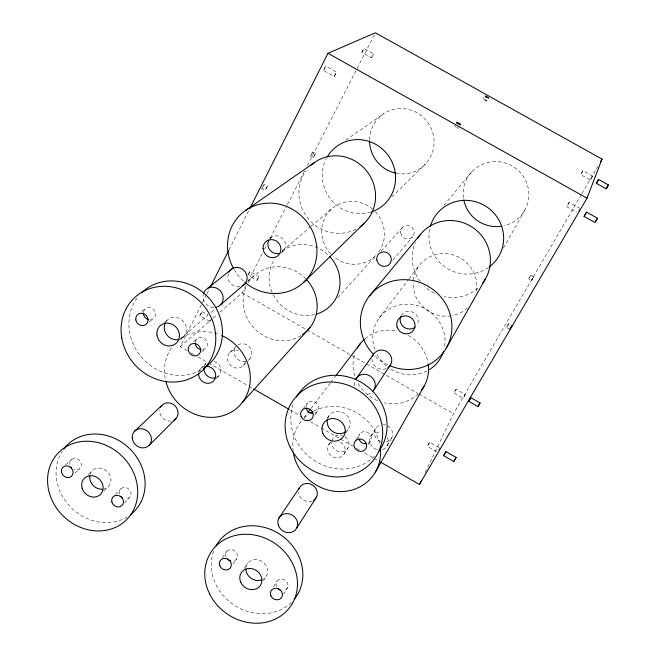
<?xml version="1.0" encoding="UTF-8"?>
<svg xmlns="http://www.w3.org/2000/svg" width="656" height="656" viewBox="0 0 656 656"><rect width="100%" height="100%" fill="white"/><g stroke="black" fill="none" stroke-linecap="round" stroke-linejoin="round"><path stroke-width="0.49" stroke-dasharray="3.28 2.46" d="M592.753 176.202L582.971 170.699L582.011 172.282L580.724 174.611L590.507 180.08L592.753 176.202L590.515 180.039M487.039 100.975C479.233 94.571 485.957 104.189 487.843 99.523M582.971 170.699L580.724 174.611M256.972 280.358L259.005 276.717L256.972 280.358L248.755 275.668M580.043 208.452L569.162 202.36L566.669 206.706L576.714 212.331M533.697 276.799L530.884 275.126L530.032 276.512L528.728 278.89L531.565 280.497L533.722 276.725L531.565 280.497M261.933 187.969L261.834 188.674L264.958 190.437L267.345 186.329L264.179 184.459L262.367 186.993M530.884 275.126L528.728 278.89M509.072 323.269C504.07 333.847 508.006 320.702 510.663 324.171M465.325 394.543L463.226 398.2L454.018 392.936L455.116 390.943L456.117 389.279L465.325 394.543L463.226 398.2M248.001 274.667L249.969 271.551L259.005 276.717M456.117 389.279L454.018 392.936M436.666 451.664L427.343 446.31L428.589 444.03L429.655 442.275L438.987 447.63M429.655 442.275L427.359 446.31M210.273 319.964L209.764 321.333L210.748 320.308M425.178 472.55L453.46 413.747L581.388 194.455M187.354 350.755L180.269 346.671L206.501 294.577M206.96 293.667L209.264 289.091M229.051 249.788L249.756 208.665M220.022 312.117L242.187 292.847L245.918 285.573M247.779 281.932L262.22 253.749M264.548 249.198L266.41 245.565M270.133 238.292L286.902 205.558M287.369 204.647L304.605 171.003M307.402 165.55L374.469 34.62M483.177 98.826L483.972 97.367M503.406 248.099L524.661 210.437M387.163 445.809L391.591 438.077M581.905 193.577L597.895 166.165M283.531 594.328L287.566 587.596M368.295 444.661L370.353 441.275M370.779 436.379L375.429 428.786M273.445 586.89L277.062 581.052M355.888 439.922L359.603 434.083M263.376 580.74L266.549 575.779M344.228 453.862L348.074 447.859M346.106 432.509L348.836 428.384M244.253 568.424L247.894 563.061M328.623 444.858L331.485 440.643M248.452 274.659L249.969 271.551M232.995 564.119L236.947 558.486M327.09 418.454L329.394 415.232M222.31 557.666L226.919 551.302M569.162 202.36L566.669 206.706M314.839 414.813L317.217 411.615M379.275 317.898L408.368 279.727M408.991 278.915L418.897 265.918M304.146 417.421L307.238 413.362M310.952 408.483L330.124 383.284M330.739 382.473L335.692 375.97M303.228 408.655L307.492 403.161M443.989 205.312L471.951 171.601M392.911 260.145L412.649 236.775M381.136 251.24L402.251 227.722M337.815 297.644L376.257 255.02M124.533 502.865L129.363 497.773M243.253 365.597L247.509 361.218M248.222 360.488L249.641 359.029M115.489 494.378L121.089 488.638M216.218 378.381L218.817 375.79M103.828 491.065L108.117 486.785M391.837 196.907L425.514 163.967M229.698 352.616L236.275 346.22M88.158 474.714L92.562 470.549M200.67 368.59L206.009 363.531M74.858 473.124L79.343 468.974M201.523 352.042L205.631 348.279M65.625 464.792L71.684 459.348M193.577 341.784L197.062 338.709M180.269 346.671L212.372 318.759M213.143 318.094L216.964 314.773M180.589 339.488L183.442 337.045M282.465 250.83L310.534 226.894M311.313 226.222L332.362 208.272M180.121 338.963L207.993 315.151M211.093 312.502L214.963 309.197M248.247 280.752L253.667 276.127M280.981 253.085L283.31 251.092M269.46 238.891L271.863 236.98M164.213 322.531L168.625 319.005M148.92 322.219L153.447 318.701M141.696 311.452L145.525 308.591M345.86 140.04L383.949 113.57M199.867 315.651L202.105 311.633L199.793 315.602L209.83 321.374M261.834 188.674L264.179 184.459M267.295 186.222L264.958 190.437M313.437 157.391L315.528 153.635L312.748 152.061L311.461 153.791L310.657 155.816L313.437 157.391L315.528 153.635M310.657 155.816L312.748 152.061M371.485 57.761L373.649 53.841L364.047 48.487L362.76 50.2L361.891 52.398L371.485 57.761L373.649 53.841M361.891 52.398L364.047 48.487M334.199 76.457L336.602 72.127L325.958 66.166L324.499 68.019L323.547 70.495L334.199 76.457L336.602 72.127M323.547 70.495L325.958 66.166M506.645 327.5L509.031 328.853M242.187 292.847L306.106 329.419M306.992 329.927L365.581 363.457M366.466 363.965L417.954 393.428M418.84 393.936L453.46 413.747M202.105 311.633L207.919 314.97M190.896 352.797L193.561 354.33M197.989 356.88L207.731 362.497M208.616 363.006L248.476 385.974M249.362 386.491L252.904 388.532M290.108 409.967L298.964 415.068M310.477 421.71L320.226 427.318M321.112 427.835L339.71 438.552M340.595 439.061L352.994 446.211M356.536 448.253L360.087 450.295M364.515 452.845L378.684 461.012M488.507 267.451A37.654 36.58 31.7 0 1 445.982 267.64A37.654 36.58 31.7 0 1 429.819 228.395M370.771 212.15A37.548 36.162 54 0 1 331.223 199.891A37.548 36.162 54 0 1 326.319 158.588M314.634 314.601A36.539 34.407 45.8 0 1 273.199 294.7M272.051 292.24A36.539 34.407 45.8 0 1 274.585 259.235M282.26 251.084A36.539 34.407 45.8 0 1 329.017 255.807M426.908 371.009A36.703 34.735 33.1 0 1 389.943 368.59M386.269 365.868A36.703 34.735 33.1 0 1 376.298 353.043M374.92 349.722A36.703 34.735 33.1 0 1 406.253 304.187A36.703 34.735 33.1 0 1 444.374 348.106M387.212 437.56A9.455 8.733 31.8 0 1 381.71 449.786M376.921 449.631A9.455 8.733 31.8 0 1 369.951 438.487A9.455 8.733 31.8 0 1 381.021 432.517M245.336 361.612A9.389 8.635 44.2 0 1 234.709 367.745A9.389 8.635 44.2 0 1 227.64 356.593A9.389 8.635 44.2 0 1 238.259 350.435M369.525 140.056A32.907 32.054 58.2 0 1 403.645 108.642A32.907 32.054 58.2 0 1 433.944 145.288A32.907 32.054 58.2 0 1 397.101 173.414M375.585 255.709A32.111 30.709 47 0 1 333.609 256.619M330.698 253.872A32.111 30.709 47 0 1 329.706 210.789A32.111 30.709 47 0 1 372.51 209.034M375.453 211.822A32.111 30.709 47 0 1 378.717 252.052M467.498 307.844A32.242 30.955 31.8 0 1 451.951 315.692M450.975 315.856A32.242 30.955 31.8 0 1 413.1 282.187M413.264 280.235A32.242 30.955 31.8 0 1 449.729 254.126A32.242 30.955 31.8 0 1 476.281 291.871M463.439 197.784A32.98 32.39 28.3 0 1 490.549 161.95A32.98 32.39 28.3 0 1 528.17 187.936A32.98 32.39 28.3 0 1 503.947 225.771M459.028 127.912A2.501 0.492 28.5 0 1 458.109 127.936M457.601 127.74A2.501 0.492 28.5 0 1 456.461 127.182M455.912 126.854A2.501 0.492 28.5 0 1 455.133 125.599M245.795 361.251A9.258 8.528 44.2 0 1 236.258 357.897A9.258 8.528 44.2 0 1 234.979 348.041M238.021 344.843A9.258 8.528 44.2 0 1 250.174 347.975A9.258 8.528 44.2 0 1 248.509 360.005M387.778 425.908A9.323 8.635 31.7 0 1 392.427 435.969A9.323 8.635 31.7 0 1 383.85 442.242M380.718 441.611A9.323 8.635 31.7 0 1 374.379 432.763A9.323 8.635 31.7 0 1 380.8 424.826M383.153 424.596A9.323 8.635 31.7 0 1 385.539 424.965M355.954 229.174A39.368 37.687 52.7 0 1 308.64 219.104A39.368 37.687 52.7 0 1 306.213 170.56M477.978 288.033A39.499 38.146 32.6 0 1 444.022 296.668M434.395 293.265A39.499 38.146 32.6 0 1 424.391 286.18M420.316 281.604A39.499 38.146 32.6 0 1 415.42 242.564M418.241 393.789A38.442 36.105 33.5 0 1 384.178 402.833M377.569 400.693A38.442 36.105 33.5 0 1 357.413 382.276M354.781 375.962A38.442 36.105 33.5 0 1 354.994 353.354M365.015 338.693A38.442 36.105 33.5 0 1 397.134 331.108M408.401 335.462A38.442 36.105 33.5 0 1 428.048 363.162M300.981 335.683A38.253 35.752 45.4 0 1 255.856 329.968A38.253 35.752 45.4 0 1 246.976 285.106M248.362 282.654A38.253 35.752 45.4 0 1 305.532 278.57M387.762 364.769A46.519 44.141 34.2 0 1 374.502 355.47M243.409 281.022A46.33 43.534 50.3 0 1 234.34 269.895M293.158 451.435A45.059 41.377 34.4 0 1 301.055 421.488M304.163 418.02A45.059 41.377 34.4 0 1 309.189 413.838M314.044 410.935A45.059 41.377 34.4 0 1 379.619 443.415M340.464 442.111A9.012 8.274 34.4 0 1 343.416 455.026A9.012 8.274 34.4 0 1 329.976 454.608A9.012 8.274 34.4 0 1 331.682 441.841M165.164 378.307A44.805 40.902 44.7 0 1 172.011 347.09M181.269 338.234A44.805 40.902 44.7 0 1 219.834 334.749M198.899 371.681A8.963 8.175 44.7 0 1 204.352 366.45M401.169 315.585A9.2 8.741 34.1 0 1 413.436 312.486A9.2 8.741 34.1 0 1 417.159 324.687M345.015 436.642A8.913 8.2 34.3 0 1 348.303 447.417A8.913 8.2 34.3 0 1 338.012 451.312A8.913 8.2 34.3 0 1 331.731 441.677M331.862 440.963A8.913 8.2 34.3 0 1 342.219 435.322M270.108 238.399A9.168 8.626 50.4 0 1 283.171 238.997A9.168 8.626 50.4 0 1 282.187 252.084M214.053 361.489A8.864 8.11 44.7 0 1 220.908 369.828A8.864 8.11 44.7 0 1 215.168 377.897M204.254 366.589A8.864 8.11 44.7 0 1 207.673 362.21M239.793 286.721A10.004 9.307 49.5 0 1 230.313 282.998A10.004 9.307 49.5 0 1 228.591 272.986M386.417 368.5A10.045 9.446 34.6 0 1 372.075 359.504M312.322 500.963A9.709 8.807 34.7 0 1 298.513 492.213M171.159 421.07A9.651 8.7 44.4 0 1 159.736 410.164M370.427 393.272A10.578 9.873 34.9 0 1 366.212 394.477M354.789 385.933A10.578 9.873 34.9 0 1 354.798 381.571M213.758 307.557A10.529 9.717 49 0 1 203.196 294.651M119.581 494.001A6.166 5.445 42.7 0 1 124.312 487.416A6.166 5.445 42.7 0 1 131.069 493.615A6.166 5.445 42.7 0 1 124.919 498.904M69.839 464.563A6.166 5.42 45.3 0 1 75.383 458.38A6.166 5.42 45.3 0 1 81.254 465.76A6.166 5.42 45.3 0 1 73.661 469.376M127.362 516.862A47.158 41.549 44 0 1 70.971 507.465A47.158 41.549 44 0 1 62.164 451.295M90.134 474.518A11.242 9.906 44 0 1 107.584 471.877A11.242 9.906 44 0 1 103.984 488.966M276.586 586.694A6.224 5.519 33.6 0 1 280.022 579.215A6.224 5.519 33.6 0 1 287.869 584.102A6.224 5.519 33.6 0 1 282.785 590.556M226.066 556.862A6.199 5.502 36.6 0 1 229.994 549.671A6.199 5.502 36.6 0 1 237.48 555.042A6.199 5.502 36.6 0 1 231.986 561.11M291.338 602.405A47.486 42.14 35.1 0 1 233.643 604.783A47.486 42.14 35.1 0 1 214.028 550.187M245.992 567.366A11.324 10.045 35.1 0 1 262.425 561.733A11.324 10.045 35.1 0 1 263.261 579.141M195.299 341.924A6.421 5.879 46.6 0 1 202.179 337.471A6.421 5.879 46.6 0 1 207.468 344.646A6.421 5.879 46.6 0 1 200.941 349.591M143.574 311.657A6.421 5.847 50.1 0 1 150.281 307.607A6.421 5.847 50.1 0 1 155.579 314.372A6.421 5.847 50.1 0 1 149.97 319.833M200.826 370.164A49.102 44.846 48.4 0 1 141.983 357.782A49.102 44.846 48.4 0 1 137.235 297.881M166.222 321.333A11.71 10.693 48.4 0 1 183.721 321.809A11.71 10.693 48.4 0 1 180.671 338.906M358.676 437.675A6.47 5.97 32.9 0 1 363.867 431.582A6.47 5.97 32.9 0 1 371.058 436.404A6.47 5.97 32.9 0 1 367.36 443.497M306.106 406.589A6.445 5.953 37.5 0 1 311.608 401.251A6.445 5.953 37.5 0 1 318.357 406.064A6.445 5.953 37.5 0 1 315.192 413.059M374.519 456.248A49.372 45.592 35.2 0 1 313.732 460.135A49.372 45.592 35.2 0 1 293.937 402.276M327.746 418.208A11.775 10.873 35.2 0 1 344.712 413.469A11.775 10.873 35.2 0 1 346.696 431.033M400.734 232.929A6.896 6.65 41.6 0 0 411.624 237.718A6.896 6.65 41.6 0 0 410.016 226.074A6.896 6.65 41.6 0 0 400.734 232.929"/><path stroke-width="0.98" d="M480.077 402.956L477.978 406.63L468.794 401.251L470.852 397.692L480.077 402.956L478.659 405.277M477.978 406.63L478.372 405.802M456.133 457.462L453.813 461.521L443.62 455.666L445.465 452.312L445.941 451.615L456.133 457.462L454.28 460.537M453.813 461.521L454.026 461.029M380.455 462.029L419.43 484.489L587.005 198.178L602.019 159.088L375.404 32.8L327.984 53.292L249.756 208.665M445.941 451.615L443.62 455.666M597.485 218.268L594.992 222.556L584.094 216.447L585.882 213.175L586.571 212.118L597.468 218.227L595.312 221.81M608.432 184.951L606.185 188.821L596.394 183.352L597.649 181.015L598.616 179.457L608.415 184.926L606.185 188.821M598.633 179.482L596.394 183.352M419.43 484.489L421.201 480.815M210.642 286.352L228.591 250.707M509.974 328.976L510.409 328.164M439.184 449.36L439.438 448.901M511.393 326.729L512.082 325.319M375.494 471.902L424.014 386.335M446.351 347.967L485.506 278.759M510.696 327.647L511.008 327.098M578.936 210.535L579.256 209.977M510.762 327.828L511.073 327.287M600.47 161.745L602.019 159.088M511.327 326.557L511.877 325.63M510.466 328.328L510.007 329.066M296.553 528.269L316.307 497.437M374.059 389.664L390.632 364.679M278.931 518.019L299.521 487.711M373.198 354.716L355.716 379.152A10.578 9.873 34.9 0 1 370.861 376.519A10.578 9.873 34.9 0 1 372.501 391.722M307.861 412.542L310.337 409.295M336.307 375.158L360.423 343.465M584.094 216.447L586.571 212.118M369.336 296.159L420.045 234.889M242.285 402.497L309.976 327.606M470.852 397.692L468.753 401.365M149.166 445.309L175.857 418.667M303.703 282.318L363.957 223.491M134.496 431.32L161.901 405.342M220.662 304.663L244.737 284.073M207.444 288.501L232.199 268.698M245.442 210.56L314.683 162.327M327.984 53.292L587.005 198.178M253.79 389.041L289.222 409.459M430.262 226.615A37.654 36.58 31.7 0 1 486.629 206.812A37.654 36.58 31.7 0 1 489.991 266.352M327.196 156.989A37.548 36.162 54 0 1 386.95 153.791A37.548 36.162 54 0 1 371.632 211.872M329.656 256.471A36.539 34.407 45.8 0 1 316.323 314.15M443.489 351.509A36.703 34.735 33.1 0 1 428.458 370.164M396.101 173.225A32.907 32.054 58.2 0 1 369.525 141.081M501.938 226.172A32.98 32.39 28.3 0 1 463.767 199.801M310.829 165.419A39.368 37.687 52.7 0 1 366.548 170.855A39.368 37.687 52.7 0 1 360.152 226.607M417.757 238.161A39.499 38.146 32.6 0 1 472.992 227.681A39.499 38.146 32.6 0 1 482.734 282.925M357.299 348.18A38.442 36.105 33.5 0 1 364.31 339.324M428.196 364.121A38.442 36.105 33.5 0 1 421.39 390.263M306.237 279.3A38.253 35.752 45.4 0 1 302.547 334.658M373.239 354.183A46.519 44.141 34.2 0 1 388.844 282.228A46.519 44.141 34.2 0 1 451.935 326.467A46.519 44.141 34.2 0 1 389.41 365.523M233.446 268.329A46.33 43.534 50.3 0 1 266.648 203.212A46.33 43.534 50.3 0 1 315.347 262.941A46.33 43.534 50.3 0 1 244.762 282.211M380.275 447.253A45.059 41.377 34.4 0 1 342.793 491.565A45.059 41.377 34.4 0 1 293.306 452.386M310.755 412.796A45.059 41.377 34.4 0 1 313.199 411.369M221.679 335.519A44.805 40.902 44.7 0 1 236.308 408.655A44.805 40.902 44.7 0 1 165.771 381.152M206.55 366.204A8.963 8.175 44.7 0 1 215.734 375.453A8.963 8.175 44.7 0 1 206.763 383.268A8.963 8.175 44.7 0 1 198.612 373.116M415.215 327.016A9.2 8.741 34.1 0 1 403.899 327.098A9.2 8.741 34.1 0 1 400.832 316.266M279.481 253.388A9.168 8.626 50.4 0 1 270.026 250.157A9.168 8.626 50.4 0 1 268.812 240.252M215.168 377.897A8.864 8.11 44.7 0 1 203.975 368.008M228.928 272.24A10.004 9.307 49.5 0 1 243.884 270.321A10.004 9.307 49.5 0 1 242.851 285.598M372.534 356.224A10.045 9.446 34.6 0 1 387.622 352.149A10.045 9.446 34.6 0 1 387.868 367.696M298.906 489.122A9.709 8.807 34.7 0 1 313.273 485.555A9.709 8.807 34.7 0 1 313.699 500.233M160.589 407.204A9.651 8.7 44.4 0 1 174.881 405.679A9.651 8.7 44.4 0 1 174.07 420.07M203.401 293.806A10.529 9.717 49 0 1 220.031 290.567A10.529 9.717 49 0 1 216.332 307.238M71.594 467.884A6.166 5.42 45.3 0 1 70.791 466.883M122.574 497.994A6.166 5.445 42.7 0 1 120.688 496.264M63.657 449.147A47.158 41.549 44 0 1 129.535 448.524A47.158 41.549 44 0 1 130.929 514.361M102.377 489.204A11.242 9.906 44 0 1 89.815 476.084M230.74 560.921A6.199 5.502 36.6 0 1 227.443 558.994M280.301 590.097A6.224 5.519 33.6 0 1 278.103 588.735M215.89 546.186A47.486 42.14 35.1 0 1 280.473 534.706A47.486 42.14 35.1 0 1 294.323 599.149M261.81 579.847A11.324 10.045 35.1 0 1 245.877 568.982M148.699 319.677A6.421 5.847 50.1 0 1 143.41 312.92M200.941 349.591A6.421 5.879 46.6 0 1 195.217 343.195M141.54 292.904A49.102 44.846 48.4 0 1 210.379 299.759A49.102 44.846 48.4 0 1 204.024 368.205M179.063 339.472A11.71 10.693 48.4 0 1 167.091 335.265A11.71 10.693 48.4 0 1 165.345 322.777M366.089 443.759A6.47 5.97 32.9 0 1 358.906 438.946M312.674 413.518A6.445 5.953 37.5 0 1 306.172 407.868M296.422 397.118A49.372 45.592 35.2 0 1 363.727 383.867A49.372 45.592 35.2 0 1 378.873 451.18M345.318 432.058A11.775 10.873 35.2 0 1 332.592 431.517A11.775 10.873 35.2 0 1 327.319 419.881M488.646 97.957C483.882 97.301 483.956 93.964 488.646 97.957M376.798 259.858A7.437 7.118 41.4 0 0 388.532 265.049A7.437 7.118 41.4 0 0 386.753 252.535A7.437 7.118 41.4 0 0 376.798 259.858M457.199 123.254A2.501 0.484 28.5 0 0 460.791 124.779A2.501 0.484 28.5 0 0 457.839 122.647A2.501 0.484 28.5 0 0 457.199 123.254M397.118 327.082A9.307 8.823 34.2 0 0 412.558 331.354A9.307 8.823 34.2 0 0 407.966 316.266A9.307 8.823 34.2 0 0 397.118 327.082M263.064 248.599A9.266 8.708 50.3 0 0 276.881 256.504A9.266 8.708 50.3 0 0 276.02 240.842A9.266 8.708 50.3 0 0 263.064 248.599M278.357 525.161A10.201 9.176 34.8 0 0 295.093 530.171A10.201 9.176 34.8 0 0 289.804 514.058A10.201 9.176 34.8 0 0 278.357 525.161M132.25 437.978A10.135 9.053 44.2 0 0 147.297 446.761A10.135 9.053 44.2 0 0 145.985 430.156A10.135 9.053 44.2 0 0 132.25 437.978M111.864 501.938A6.248 5.502 42.6 0 0 121.77 505.776A6.248 5.502 42.6 0 0 119.113 495.723A6.248 5.502 42.6 0 0 111.864 501.938M61.484 472.099A6.24 5.478 45.2 0 0 71.119 476.584A6.24 5.478 45.2 0 0 69.118 466.432A6.24 5.478 45.2 0 0 61.484 472.099M49.438 493.246A47.781 41.984 44 0 0 125.386 520.848A47.781 41.984 44 0 0 103.107 444.137A47.781 41.984 44 0 0 49.438 493.246M82.115 488.187A11.39 10.012 44 0 0 100.261 494.632A11.39 10.012 44 0 0 94.808 476.363A11.39 10.012 44 0 0 82.115 488.187M270.895 595.91A6.306 5.576 33.6 0 0 281.408 597.846A6.306 5.576 33.6 0 0 276.889 588.325A6.306 5.576 33.6 0 0 270.895 595.91M219.727 565.669A6.281 5.56 36.6 0 0 230.067 568.285A6.281 5.56 36.6 0 0 226.205 558.535A6.281 5.56 36.6 0 0 219.727 565.669M209.781 594.229A48.118 42.591 35.1 0 0 289.968 607.136A48.118 42.591 35.1 0 0 253.61 534.886A48.118 42.591 35.1 0 0 209.781 594.229M240.777 582.307A11.472 10.152 35.1 0 0 259.833 586.193A11.472 10.152 35.1 0 0 251.929 568.695A11.472 10.152 35.1 0 0 240.777 582.307M188.411 350.689A6.511 5.953 46.5 0 0 198.784 354.56A6.511 5.953 46.5 0 0 196.136 343.867A6.511 5.953 46.5 0 0 188.411 350.689M135.833 319.997A6.511 5.912 50 0 0 145.903 324.556A6.511 5.912 50 0 0 143.943 313.748A6.511 5.912 50 0 0 135.833 319.997M121.754 337.93A49.774 45.362 48.4 0 0 198.727 373.633A49.774 45.362 48.4 0 0 184.803 290.961A49.774 45.362 48.4 0 0 121.754 337.93M156.94 334.921A11.865 10.816 48.3 0 0 174.98 344.22A11.865 10.816 48.3 0 0 172.52 324.458A11.865 10.816 48.3 0 0 156.94 334.921M354.634 447.736A6.56 6.043 32.9 0 0 365.728 448.884A6.56 6.043 32.9 0 0 360.488 439.069A6.56 6.043 32.9 0 0 354.634 447.736M301.014 416.257A6.535 6.019 37.6 0 0 311.871 418.799A6.535 6.019 37.6 0 0 307.951 408.467A6.535 6.019 37.6 0 0 301.014 416.257M290.075 447.007A50.053 46.125 35.2 0 0 374.371 458.929A50.053 46.125 35.2 0 0 337.241 382.514A50.053 46.125 35.2 0 0 290.075 447.007M322.932 433.542A11.931 10.996 35.3 0 0 342.949 437.249A11.931 10.996 35.3 0 0 334.904 418.725A11.931 10.996 35.3 0 0 322.932 433.542"/></g></svg>
